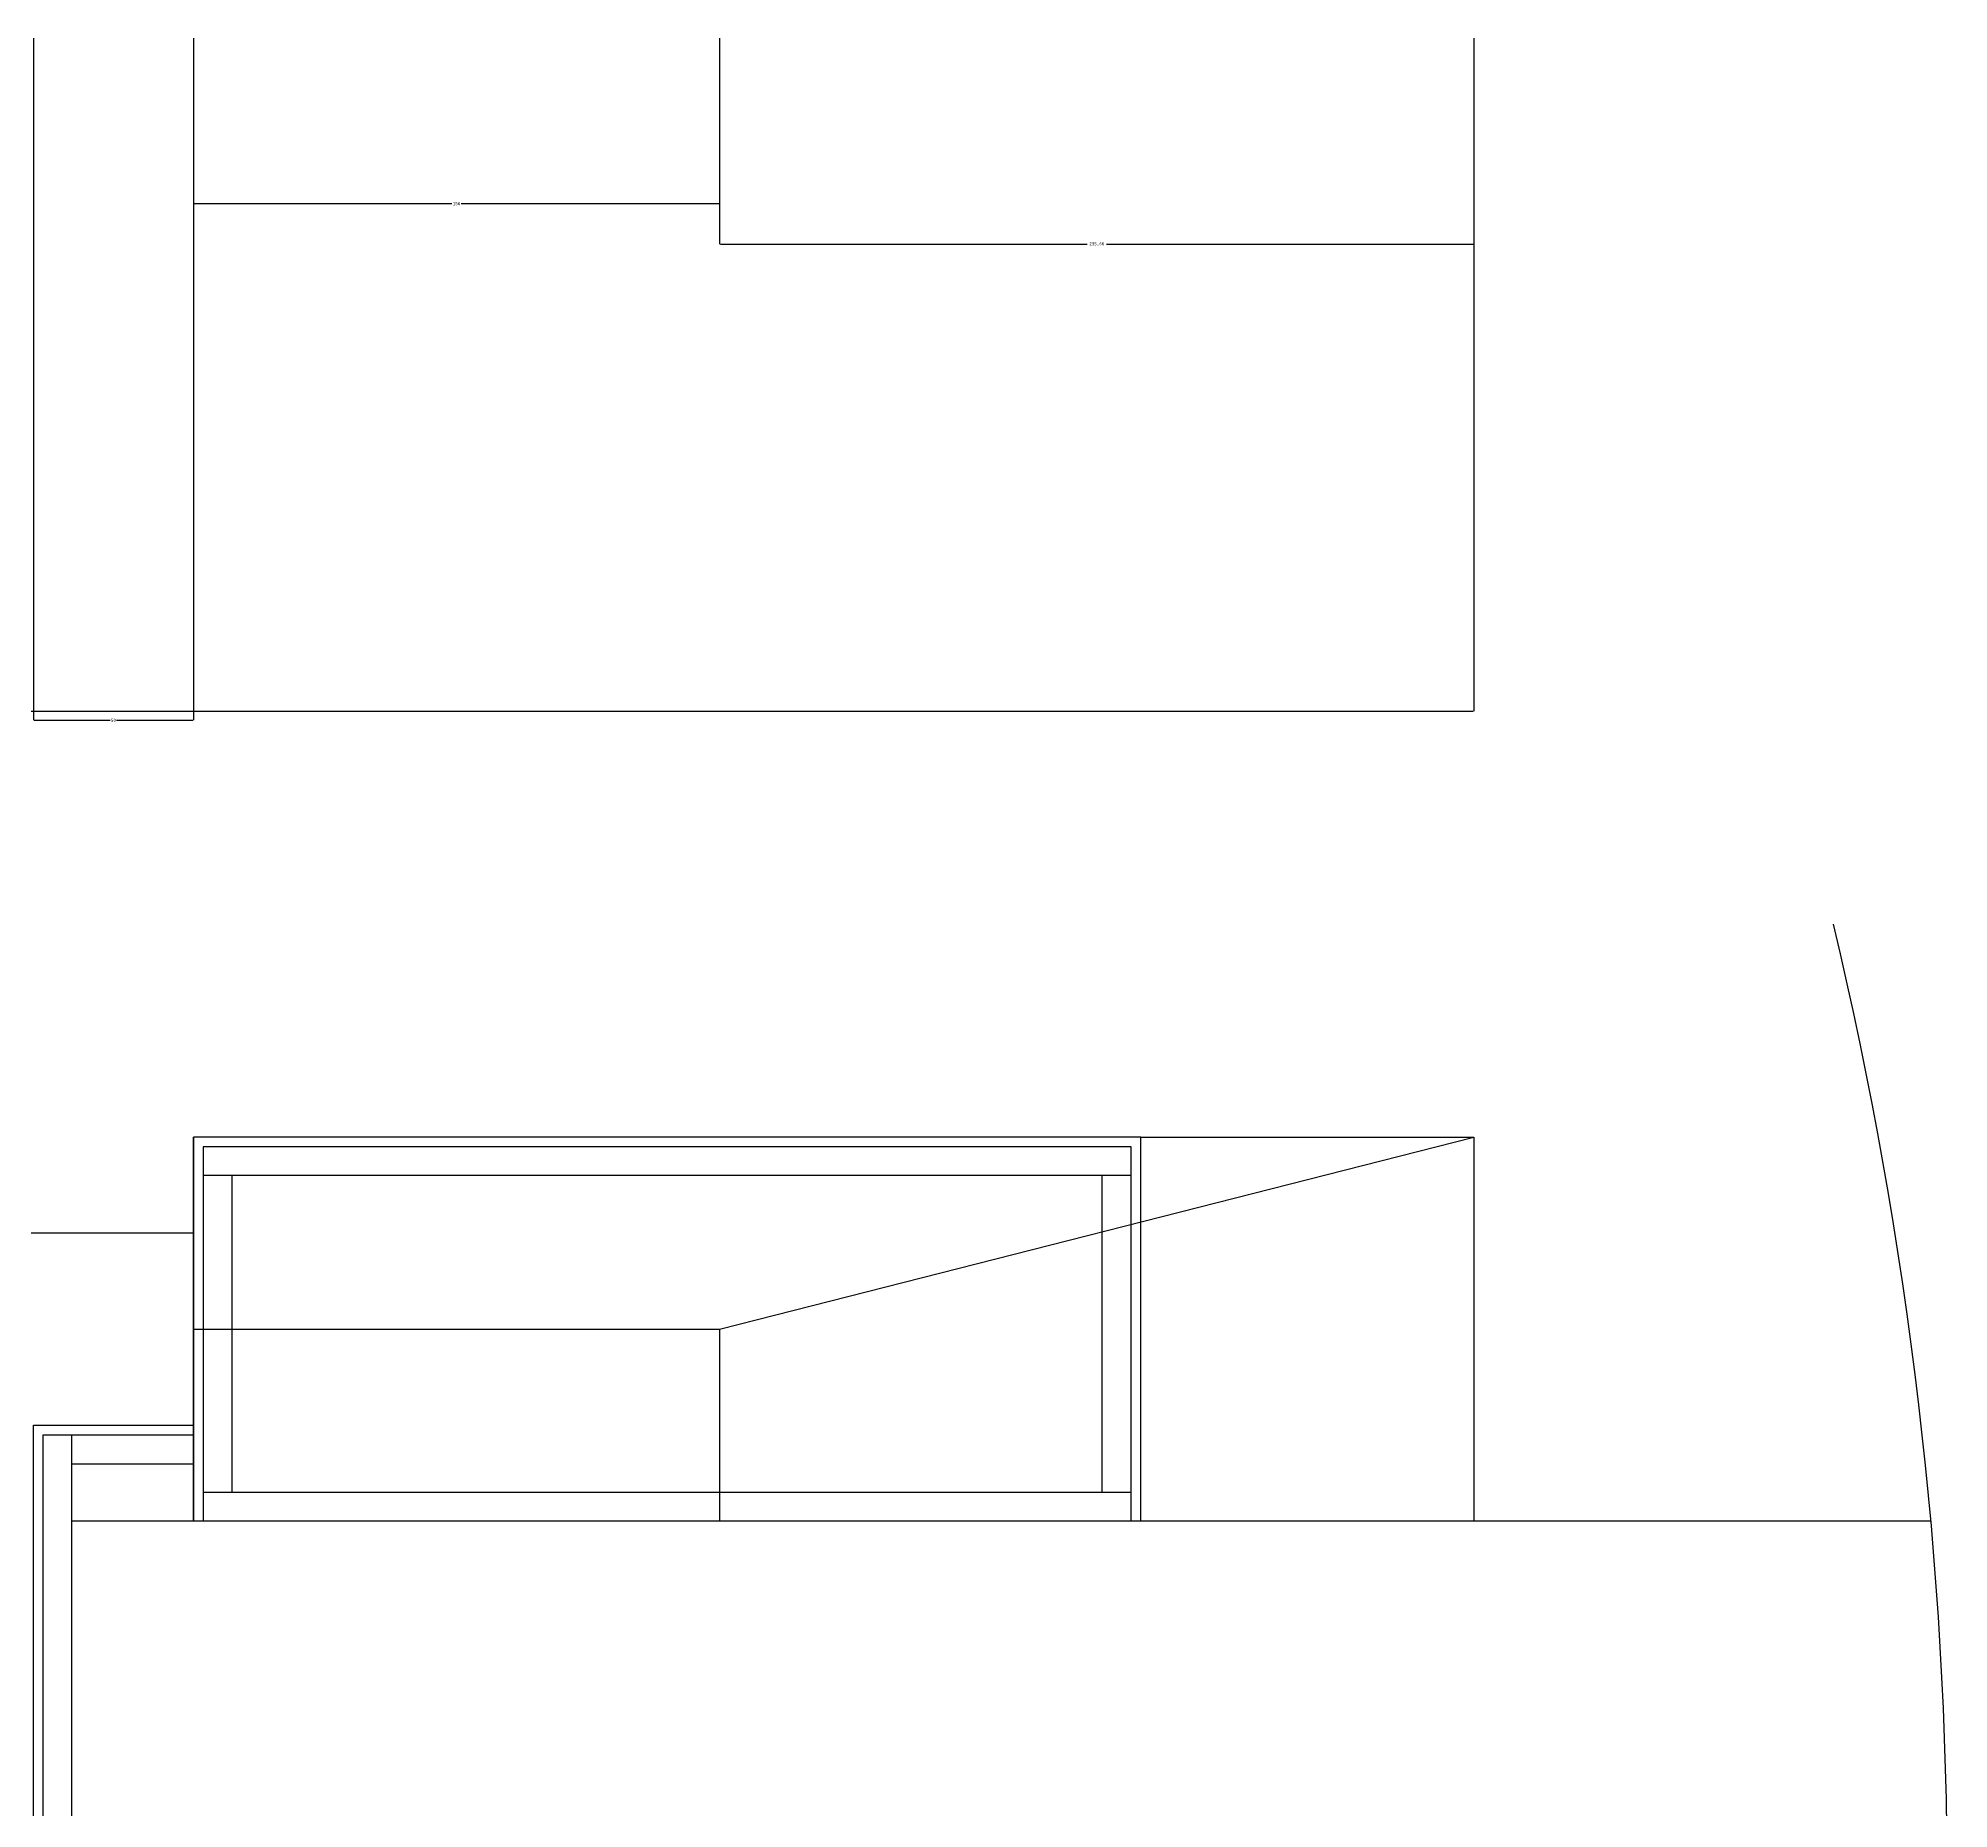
# Model space of a CAD drawing. Header units: metres. Extents: x -150 to 5859, y 346 to 5792.
# Drawn here: x 1932 to 2528, y 899 to 1453 of the extents above; entities that cross this region are included whole.
import ezdxf

# ---------------------------------------------------------------- set-up
doc = ezdxf.new("R2010")
doc.units = ezdxf.units.M
for name, color, linetype in [('2', 2, 'Continuous'), ('3', 3, 'Continuous'), ('4', 4, 'Continuous'), ('7', 7, 'Continuous'), ('BH', 3, 'Continuous'), ('DIM', 3, 'Continuous')]:
    doc.layers.add(name, color=color, linetype=linetype)
doc.dimstyles.get("Standard").update_dxf_attribs({"dimtxt": 2.5, "dimasz": 2.5, "dimexe": 1.25, "dimexo": 0.625, "dimtad": 1, "dimcen": 2.5, "dimazin": 3, "dimtfac": 1, "dimtmove": 0, "dimatfit": 3})

# ---------------------------------------------------------------- blocks, each defined once
blk = doc.blocks.new('*D3')
for p, q in [((80.1, 1452.58), (80.1, 1242.32)), ((2380.1, 1452.58), (2380.1, 1242.32)), ((80.35, 1242.32), (1228.1, 1242.32)), ((1232.1, 1242.32), (2379.85, 1242.32))]:
    blk.add_line(p, q)
at = {"layer": 'Defpoints'}
for p in [(80.1, 1452.58), (2380.1, 1452.58), (80.1, 1242.32)]:
    blk.add_point(p, dxfattribs=at)
at = {"layer": 'DIM', "insert": (1230.1, 1242.32), "char_height": 1, "attachment_point": 5}
blk.add_mtext('2300', dxfattribs=at)
blk = doc.blocks.new('*D31')
for p, q in [((1930.1, 1452.58), (1930.1, 1239.5)), ((1980.1, 1452.58), (1980.1, 1239.5)), ((1930.35, 1239.5), (1954.1, 1239.5)), ((1956.1, 1239.5), (1979.85, 1239.5))]:
    blk.add_line(p, q)
at = {"layer": 'Defpoints'}
for p in [(1930.1, 1452.58), (1980.1, 1452.58), (1930.1, 1239.5)]:
    blk.add_point(p, dxfattribs=at)
at = {"layer": 'DIM', "insert": (1955.1, 1239.5), "char_height": 1, "attachment_point": 5}
blk.add_mtext('50', dxfattribs=at)
blk = doc.blocks.new('*D32')
for p, q in [((2144.44, 1452.58), (2144.44, 1388.25)), ((2380.1, 1452.58), (2380.1, 1388.25)), ((2144.69, 1388.25), (2259.27, 1388.25)), ((2265.27, 1388.25), (2379.85, 1388.25))]:
    blk.add_line(p, q)
at = {"layer": 'Defpoints'}
for p in [(2144.44, 1452.58), (2380.1, 1452.58), (2144.44, 1388.25)]:
    blk.add_point(p, dxfattribs=at)
at = {"layer": 'DIM', "insert": (2262.27, 1388.25), "char_height": 1, "attachment_point": 5}
blk.add_mtext('235,66', dxfattribs=at)
blk = doc.blocks.new('*D33')
for p, q in [((1980.1, 1452.58), (1980.1, 1400.9)), ((2144.44, 1452.58), (2144.44, 1400.9)), ((1980.35, 1400.9), (2060.77, 1400.9)), ((2063.77, 1400.9), (2144.19, 1400.9))]:
    blk.add_line(p, q)
at = {"layer": 'Defpoints'}
for p in [(1980.1, 1452.58), (2144.44, 1452.58), (1980.1, 1400.9)]:
    blk.add_point(p, dxfattribs=at)
at = {"layer": 'DIM', "insert": (2062.27, 1400.9), "char_height": 1, "attachment_point": 5}
blk.add_mtext('150', dxfattribs=at)

msp = doc.modelspace()

# ---------------------------------------------------------------- hatches: boundary and pattern name
at = {"layer": 'BH'}
h = msp.add_hatch(dxfattribs=at)
h.set_pattern_fill('ANSI31', scale=200)
h.paths.add_polyline_path([(1942.1, 989.23), (2522.84, 989.23, -0.05), (2521.97, 749.23), (1942.1, 749.23)])
h = msp.add_hatch(dxfattribs=at)
h.set_pattern_fill('AR-CONC', scale=20)
h.paths.add_polyline_path([(1942.1, 989.23), (2522.84, 989.23, -0.05), (2521.97, 749.23), (1942.1, 749.23)])

# ---------------------------------------------------------------- linework, layer by layer
at = {"layer": '2'}
for points in [[(2522.84, 749.23), (1942.1, 749.23), (1942.1, 989.23)], [(2522.84, 989.23), (1942.1, 989.23)]]:
    msp.add_lwpolyline(points, dxfattribs=at)
at = {"layer": '3'}
for p, q in [((1942.1, 864.55), (1942.1, 1016.23)), ((1942.1, 1007.23), (1980.1, 1007.23))]:
    msp.add_line(p, q, dxfattribs=at)
msp.add_lwpolyline([(1933.1, 869.23), (1933.1, 1016.23), (1980.1, 1016.23)], dxfattribs=at)
msp.add_arc((1230.1, 873.91), 1297.87, 346.55, 13.45, dxfattribs=at)
at = {"layer": '4'}
for points in [[(2275.98, 989.23), (2275.98, 1109.23), (1980.1, 1109.23), (1980.1, 989.23)], [(1930.1, 869.23), (1930.1, 1019.23), (1980.1, 1019.23)]]:
    msp.add_lwpolyline(points, dxfattribs=at)
at = {"layer": '7'}
for p, q in [((1980.1, 989.23), (1980.1, 1109.23)), ((2275.98, 1109.23), (2380.1, 1109.23)), ((2380.1, 1109.23), (2380.1, 989.23)), ((2272.98, 1097.23), (1983.1, 1097.23)), ((1992.1, 1097.23), (1992.1, 998.23)), ((2263.98, 998.23), (2263.98, 1097.23)), ((1980.1, 1079.23), (1230.1, 1079.23)), ((2380.1, 989.23), (1980.1, 989.23)), ((2268.37, 989.23), (1980.1, 989.23))]:
    msp.add_line(p, q, dxfattribs=at)
for points in [[(2272.98, 989.23), (2272.98, 1106.23), (1983.1, 1106.23), (1983.1, 989.23)], [(2272.98, 998.23), (1983.1, 998.23)]]:
    msp.add_lwpolyline(points, dxfattribs=at)
at = {"layer": 'BH'}
msp.add_line((2144.44, 1049.23), (2380.1, 1109.23), dxfattribs=at)
msp.add_lwpolyline([(2144.44, 989.23), (1980.1, 989.23), (1980.1, 1049.23), (2144.44, 1049.23)], close=True, dxfattribs=at)

# ---------------------------------------------------------------- dimensions: what is measured, and where the dimension line sits
at = {"layer": 'DIM'}
for base, p1, p2, picture, middle in [((80.1, 1242.32), (80.1, 1452.58), (2380.1, 1452.58), '*D3', (1230.1, 1242.32)), ((1930.1, 1239.5), (1930.1, 1452.58), (1980.1, 1452.58), '*D31', (1955.1, 1239.5)), ((2144.44, 1388.25), (2144.44, 1452.58), (2380.1, 1452.58), '*D32', (2262.27, 1388.25))]:
    dim = msp.add_linear_dim(base=base, p1=p1, p2=p2, dimstyle='Standard', dxfattribs=at)
    dim.commit()
    dim.dimension.update_dxf_attribs({"geometry": picture, "text_midpoint": middle})
dim = msp.add_linear_dim(base=(1980.1, 1400.9), p1=(1980.1, 1452.58), p2=(2144.44, 1452.58), text='150', dimstyle='Standard', dxfattribs=at)
dim.commit()
dim.dimension.update_dxf_attribs({"geometry": '*D33', "text_midpoint": (2062.27, 1400.9)})

doc.saveas('drawing.dxf')
